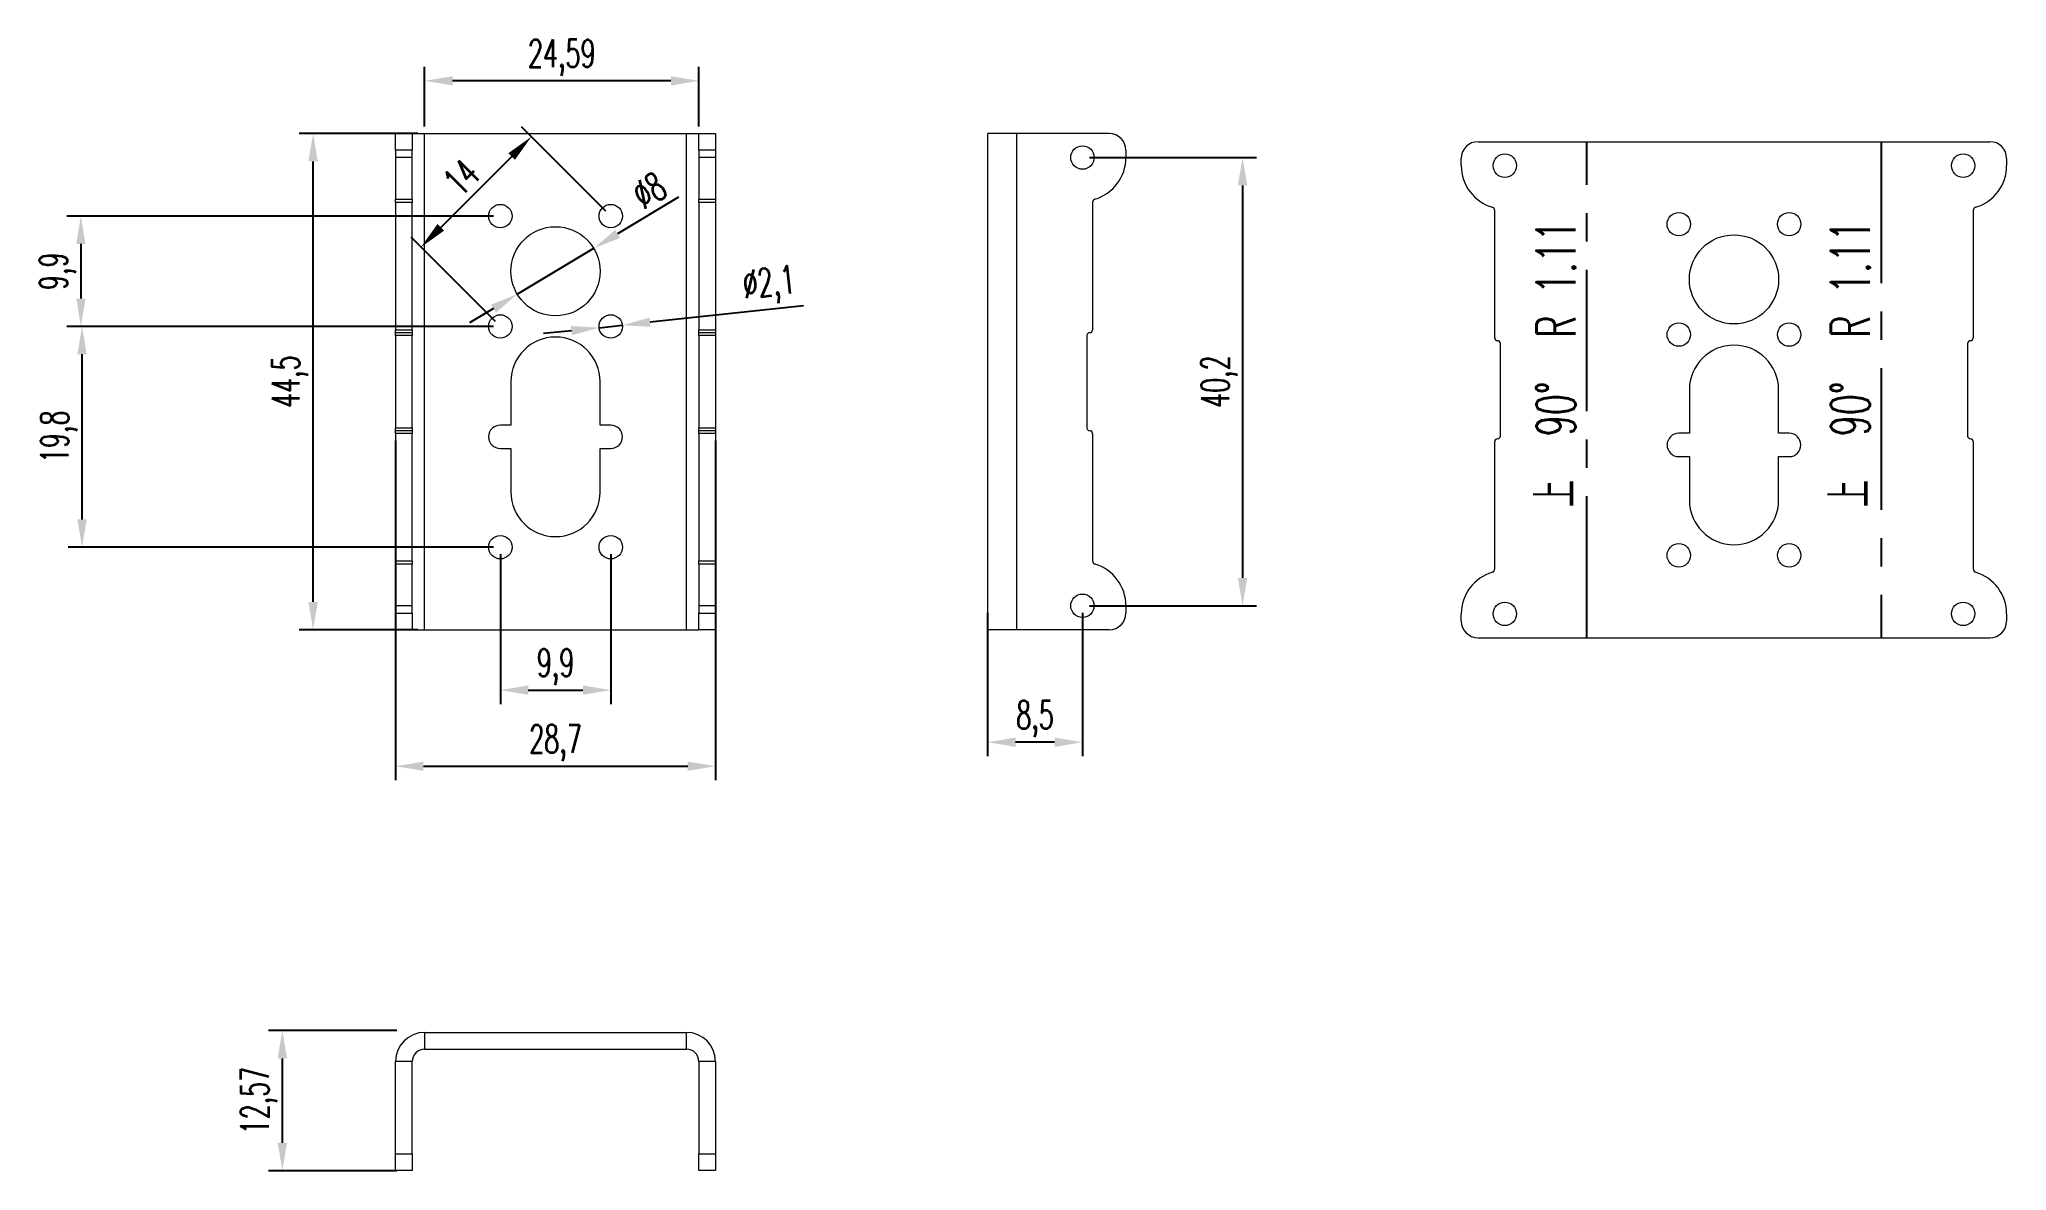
# Model space of a CAD drawing. Header units: millimetres. Extents: x -9 to 167, y 17 to 118.
import ezdxf

# ---------------------------------------------------------------- set-up
doc = ezdxf.new("R2010")
doc.units = ezdxf.units.MM
doc.linetypes.add('CENTERX2', pattern=[20.32, 12.7, -2.54, 2.54, -2.54])
doc.layers.add('图层1', color=150, linetype='Continuous')
doc.styles.add('SLDTEXTSTYLE5', font='TXT', dxfattribs={"width": 0.628571, "bigfont": 'bigfont'})
doc.styles.get("Standard").update_dxf_attribs({"font": 'arial.ttf'})
doc.dimstyles.new('ISO-25', dxfattribs={"dimtxt": 2.5, "dimasz": 2.5, "dimexe": 1.25, "dimexo": 0.625, "dimtad": 1, "dimtxsty": 'Standard', "dimcen": 2.5, "dimadec": 0, "dimazin": 0, "dimtfac": 1, "dimtmove": 0, "dimatfit": 3, "dimfxl": 1, "dimarcsym": 0})

# ---------------------------------------------------------------- blocks, each defined once
blk = doc.blocks.new('*D1')
at = {"layer": 'Defpoints', "color": 0, "transparency": 16777216}
for p in [(23, 82.73), (51.7, 82.73), (51.7, 52.89)]:
    blk.add_point(p, dxfattribs=at)
at = {"layer": '图层1', "color": 0, "lineweight": -2, "transparency": 16777216}
for p, q in [((23, 82.1), (23, 51.64)), ((51.7, 82.1), (51.7, 51.64)), ((25.5, 52.89), (49.2, 52.89))]:
    blk.add_line(p, q, dxfattribs=at)
at = {"layer": '图层1', "color": 0, "transparency": 16777216}
for points in [[(25.5, 53.3), (25.5, 52.47), (23, 52.89)], [(49.2, 53.3), (49.2, 52.47), (51.7, 52.89)]]:
    blk.add_solid(points, dxfattribs=at)
at = {"layer": '图层1', "color": 0, "transparency": 16777216, "insert": (37.35, 54.97), "char_height": 2.5, "attachment_point": 5, "style": 'SLDTEXTSTYLE5'}
blk.add_mtext('28,7', dxfattribs=at)
blk = doc.blocks.new('*D2')
at = {"layer": 'Defpoints', "color": 0, "transparency": 16777216}
for p in [(15.61, 109.63), (25.61, 109.63), (25.61, 65.13)]:
    blk.add_point(p, dxfattribs=at)
at = {"layer": '图层1', "color": 0, "lineweight": -2, "transparency": 16777216}
for p, q in [((24.99, 109.63), (14.36, 109.63)), ((15.61, 67.63), (15.61, 107.13)), ((24.99, 65.13), (14.36, 65.13))]:
    blk.add_line(p, q, dxfattribs=at)
at = {"layer": '图层1', "color": 0, "transparency": 16777216}
for points in [[(15.19, 107.13), (16.03, 107.13), (15.61, 109.63)], [(15.19, 67.63), (16.03, 67.63), (15.61, 65.13)]]:
    blk.add_solid(points, dxfattribs=at)
at = {"layer": '图层1', "color": 0, "transparency": 16777216, "insert": (13.53, 87.38), "char_height": 2.5, "attachment_point": 5, "rotation": 90, "style": 'SLDTEXTSTYLE5'}
blk.add_mtext('44,5', dxfattribs=at)
blk = doc.blocks.new('*D3')
at = {"layer": 'Defpoints', "color": 0, "transparency": 16777216}
for p in [(25.61, 114.36), (25.61, 109.63), (50.2, 109.63)]:
    blk.add_point(p, dxfattribs=at)
at = {"layer": '图层1', "color": 0, "lineweight": -2, "transparency": 16777216}
for p, q in [((25.61, 110.25), (25.61, 115.61)), ((50.2, 110.25), (50.2, 115.61)), ((47.7, 114.36), (28.11, 114.36))]:
    blk.add_line(p, q, dxfattribs=at)
at = {"layer": '图层1', "color": 0, "transparency": 16777216}
for points in [[(28.11, 114.77), (28.11, 113.94), (25.61, 114.36)], [(47.7, 114.77), (47.7, 113.94), (50.2, 114.36)]]:
    blk.add_solid(points, dxfattribs=at)
at = {"layer": '图层1', "color": 0, "transparency": 16777216, "insert": (37.91, 116.44), "char_height": 2.5, "attachment_point": 5, "style": 'SLDTEXTSTYLE5'}
blk.add_mtext('24,59', dxfattribs=at)
blk = doc.blocks.new('*D5')
at = {"layer": 'Defpoints', "color": 0, "transparency": 16777216}
for p in [(35.18, 109.34), (42.3, 102.23), (32.4, 92.33)]:
    blk.add_point(p, dxfattribs=at)
at = {"layer": '图层1', "color": 0, "lineweight": -2, "transparency": 16777216}
for p, q in [((41.86, 102.67), (34.3, 110.23)), ((27.05, 101.21), (33.42, 107.58)), ((31.96, 92.77), (24.4, 100.33))]:
    blk.add_line(p, q, dxfattribs=at)
at = {"layer": '图层1', "color": 0, "transparency": 16777216}
for points in [[(33.12, 107.87), (33.71, 107.28), (35.18, 109.34)], [(26.76, 101.51), (27.35, 100.92), (25.28, 99.44)]]:
    blk.add_solid(points, dxfattribs=at)
at = {"layer": '图层1', "color": 0, "transparency": 16777216, "insert": (28.91, 105.72), "char_height": 2.5, "attachment_point": 5, "rotation": 45, "style": 'SLDTEXTSTYLE5'}
blk.add_mtext('14', dxfattribs=at)
blk = doc.blocks.new('*D6')
at = {"layer": 'Defpoints', "color": 0, "transparency": 16777216}
for p in [(84.6, 107.48), (84.6, 67.28), (98.96, 67.28)]:
    blk.add_point(p, dxfattribs=at)
at = {"layer": '图层1', "color": 0, "lineweight": -2, "transparency": 16777216}
for p, q in [((85.23, 107.48), (100.21, 107.48)), ((98.96, 104.98), (98.96, 69.78)), ((85.23, 67.28), (100.21, 67.28))]:
    blk.add_line(p, q, dxfattribs=at)
at = {"layer": '图层1', "color": 0, "transparency": 16777216}
for points in [[(98.54, 104.98), (99.38, 104.98), (98.96, 107.48)], [(98.54, 69.78), (99.38, 69.78), (98.96, 67.28)]]:
    blk.add_solid(points, dxfattribs=at)
at = {"layer": '图层1', "color": 0, "transparency": 16777216, "insert": (96.88, 87.38), "char_height": 2.5, "attachment_point": 5, "rotation": 90, "style": 'SLDTEXTSTYLE5'}
blk.add_mtext('40,2', dxfattribs=at)
blk = doc.blocks.new('*D7')
at = {"layer": 'Defpoints', "color": 0, "transparency": 16777216}
for p in [(12.85, 29.18), (23.75, 29.18), (23.75, 16.61)]:
    blk.add_point(p, dxfattribs=at)
at = {"layer": '图层1', "color": 0, "lineweight": -2, "transparency": 16777216}
for p, q in [((23.13, 29.18), (11.6, 29.18)), ((12.85, 19.11), (12.85, 26.68)), ((23.13, 16.61), (11.6, 16.61))]:
    blk.add_line(p, q, dxfattribs=at)
at = {"layer": '图层1', "color": 0, "transparency": 16777216}
for points in [[(12.43, 26.68), (13.27, 26.68), (12.85, 29.18)], [(12.43, 19.11), (13.27, 19.11), (12.85, 16.61)]]:
    blk.add_solid(points, dxfattribs=at)
at = {"layer": '图层1', "color": 0, "transparency": 16777216, "insert": (10.77, 22.9), "char_height": 2.5, "attachment_point": 5, "rotation": 90, "style": 'SLDTEXTSTYLE5'}
blk.add_mtext('12,57', dxfattribs=at)
blk = doc.blocks.new('*D8')
at = {"layer": 'Defpoints', "color": 0, "transparency": 16777216}
for p in [(76.1, 67.28), (84.6, 67.28), (76.1, 55.04)]:
    blk.add_point(p, dxfattribs=at)
at = {"layer": '图层1', "color": 0, "lineweight": -2, "transparency": 16777216}
for p, q in [((76.1, 66.65), (76.1, 53.79)), ((84.6, 66.65), (84.6, 53.79)), ((82.1, 55.04), (78.6, 55.04))]:
    blk.add_line(p, q, dxfattribs=at)
at = {"layer": '图层1', "color": 0, "transparency": 16777216}
for points in [[(78.6, 55.46), (78.6, 54.62), (76.1, 55.04)], [(82.1, 55.46), (82.1, 54.62), (84.6, 55.04)]]:
    blk.add_solid(points, dxfattribs=at)
at = {"layer": '图层1', "color": 0, "transparency": 16777216, "insert": (80.35, 57.12), "char_height": 2.5, "attachment_point": 5, "style": 'SLDTEXTSTYLE5'}
blk.add_mtext('8,5', dxfattribs=at)
blk = doc.blocks.new('*D9')
at = {"layer": 'Defpoints', "color": 0, "transparency": 16777216}
for p in [(40.78, 99.34), (33.92, 95.22)]:
    blk.add_point(p, dxfattribs=at)
at = {"layer": '图层1', "color": 0, "lineweight": -2, "transparency": 16777216}
for p, q in [((48.38, 103.92), (42.92, 100.63)), ((33.92, 95.22), (40.78, 99.34)), ((31.78, 93.93), (29.64, 92.64))]:
    blk.add_line(p, q, dxfattribs=at)
at = {"layer": '图层1', "color": 0, "transparency": 16777216}
for points in [[(42.7, 100.99), (43.13, 100.27), (40.78, 99.34)], [(31.57, 94.28), (32, 93.57), (33.92, 95.22)]]:
    blk.add_solid(points, dxfattribs=at)
at = {"layer": '图层1', "color": 0, "transparency": 16777216, "insert": (45.75, 104.52), "char_height": 2.5, "attachment_point": 5, "rotation": 31.045, "style": 'SLDTEXTSTYLE5'}
blk.add_mtext('∅8', dxfattribs=at)
blk = doc.blocks.new('*D10')
at = {"layer": 'Defpoints', "color": 0, "transparency": 16777216}
for p in [(41.26, 92.22), (43.34, 92.44)]:
    blk.add_point(p, dxfattribs=at)
at = {"layer": '图层1', "color": 0, "lineweight": -2, "transparency": 16777216}
for p, q in [((59.58, 94.18), (45.83, 92.71)), ((38.77, 91.95), (36.28, 91.69)), ((41.26, 92.22), (43.34, 92.44))]:
    blk.add_line(p, q, dxfattribs=at)
at = {"layer": '图层1', "color": 0, "transparency": 16777216}
for points in [[(38.73, 92.37), (38.81, 91.54), (41.26, 92.22)], [(45.79, 93.12), (45.87, 92.29), (43.34, 92.44)]]:
    blk.add_solid(points, dxfattribs=at)
at = {"layer": '图层1', "color": 0, "transparency": 16777216, "insert": (56.53, 95.95), "char_height": 2.5, "attachment_point": 5, "rotation": 6.1033, "style": 'SLDTEXTSTYLE5'}
blk.add_mtext('∅2,1', dxfattribs=at)
blk = doc.blocks.new('*D11')
at = {"layer": 'Defpoints', "color": 0, "transparency": 16777216}
for p in [(32.4, 102.23), (-5.22, 92.33), (32.4, 92.33)]:
    blk.add_point(p, dxfattribs=at)
at = {"layer": '图层1', "color": 0, "lineweight": -2, "transparency": 16777216}
for p, q in [((31.78, 102.23), (-6.47, 102.23)), ((-5.22, 99.73), (-5.22, 94.83)), ((31.78, 92.33), (-6.47, 92.33))]:
    blk.add_line(p, q, dxfattribs=at)
at = {"layer": '图层1', "color": 0, "transparency": 16777216}
for points in [[(-5.63, 99.73), (-4.8, 99.73), (-5.22, 102.23)], [(-5.63, 94.83), (-4.8, 94.83), (-5.22, 92.33)]]:
    blk.add_solid(points, dxfattribs=at)
at = {"layer": '图层1', "color": 0, "transparency": 16777216, "insert": (-7.3, 97.28), "char_height": 2.5, "attachment_point": 5, "rotation": 90, "style": 'SLDTEXTSTYLE5'}
blk.add_mtext('9,9', dxfattribs=at)
blk = doc.blocks.new('*D12')
at = {"layer": 'Defpoints', "color": 0, "transparency": 16777216}
for p in [(-5.11, 92.33), (32.4, 92.33), (32.4, 72.53), (32.4, 72.53), (42.3, 72.53), (42.3, 59.71)]:
    blk.add_point(p, dxfattribs=at)
at = {"layer": '图层1', "color": 0, "lineweight": -2, "transparency": 16777216}
for p, q in [((31.78, 92.33), (-6.36, 92.33)), ((-5.11, 75.03), (-5.11, 89.83)), ((31.78, 72.53), (-6.36, 72.53)), ((32.4, 71.9), (32.4, 58.46)), ((42.3, 71.9), (42.3, 58.46)), ((34.9, 59.71), (39.8, 59.71))]:
    blk.add_line(p, q, dxfattribs=at)
at = {"layer": '图层1', "color": 0, "transparency": 16777216}
for points in [[(-5.53, 89.83), (-4.69, 89.83), (-5.11, 92.33)], [(-5.53, 75.03), (-4.69, 75.03), (-5.11, 72.53)], [(34.9, 60.13), (34.9, 59.29), (32.4, 59.71)], [(39.8, 60.13), (39.8, 59.29), (42.3, 59.71)]]:
    blk.add_solid(points, dxfattribs=at)
at = {"layer": '图层1', "color": 0, "transparency": 16777216, "insert": (-7.19, 82.43), "char_height": 2.5, "attachment_point": 5, "rotation": 90, "style": 'SLDTEXTSTYLE5'}
blk.add_mtext('19,8', dxfattribs=at)
at = {"layer": '图层1', "color": 0, "transparency": 16777216, "insert": (37.35, 61.79), "char_height": 2.5, "attachment_point": 5, "style": 'SLDTEXTSTYLE5'}
blk.add_mtext('9,9', dxfattribs=at)

msp = doc.modelspace()

# ---------------------------------------------------------------- linework, layer by layer
at = {"color": 7, "linetype": 'Continuous', "lineweight": 15}
for p, q in [((23, 109.629), (24.5, 109.629)), ((23, 108.129), (23, 109.629)), ((24.5, 109.629), (24.5, 108.129)), ((24.5, 109.629), (25.61, 109.629)), ((25.61, 65.129), (25.61, 109.629)), ((25.61, 109.629), (49.09, 109.629)), ((49.09, 65.129), (49.09, 109.629)), ((49.09, 109.629), (50.2, 109.629)), ((50.2, 109.629), (51.7, 109.629)), ((50.2, 108.129), (50.2, 109.629)), ((51.7, 109.629), (51.7, 108.129)), ((76.102, 65.129), (76.102, 109.629)), ((78.712, 109.629), (76.102, 109.629)), ((78.712, 65.129), (78.712, 109.629)), ((87.002, 109.629), (78.712, 109.629)), ((23, 108.129), (23, 107.479)), ((24.5, 108.129), (23, 108.129)), ((24.5, 107.479), (24.5, 108.129)), ((50.2, 108.129), (50.2, 107.479)), ((51.7, 108.129), (50.2, 108.129)), ((51.7, 108.129), (51.7, 107.479)), ((88.502, 108.129), (88.502, 107.479)), ((120.076, 108.902), (165.98, 108.902)), ((24.5, 107.479), (23, 107.479)), ((23, 107.479), (23, 103.742)), ((24.5, 103.742), (24.5, 107.479)), ((51.7, 107.479), (50.2, 107.479)), ((50.2, 107.479), (50.2, 103.742)), ((51.7, 107.479), (51.7, 103.742)), ((118.576, 106.752), (118.576, 107.402)), ((167.48, 107.402), (167.48, 106.752)), ((23, 103.742), (24.5, 103.742)), ((23, 103.454), (23, 103.742)), ((24.5, 103.454), (23, 103.454)), ((23, 103.454), (23, 92.029)), ((24.5, 103.742), (24.5, 103.454)), ((24.5, 92.029), (24.5, 103.454)), ((50.2, 103.742), (51.7, 103.742)), ((50.2, 103.454), (50.2, 103.742)), ((51.7, 103.454), (50.2, 103.454)), ((50.2, 103.454), (50.2, 92.029)), ((51.7, 103.742), (51.7, 103.454)), ((51.7, 103.454), (51.7, 92.029)), ((85.502, 103.454), (85.502, 92.029)), ((121.576, 91.302), (121.576, 102.727)), ((164.48, 102.727), (164.48, 91.302)), ((23, 92.029), (24.5, 92.029)), ((23, 91.779), (23, 92.029)), ((23, 91.779), (24.5, 91.779)), ((23, 91.529), (23, 91.779)), ((24.5, 92.029), (24.5, 91.779)), ((24.5, 91.779), (24.5, 91.529)), ((50.2, 92.029), (51.7, 92.029)), ((50.2, 91.779), (50.2, 92.029)), ((50.2, 91.779), (51.7, 91.779)), ((50.2, 91.529), (50.2, 91.779)), ((51.7, 92.029), (51.7, 91.779)), ((51.7, 91.779), (51.7, 91.529)), ((24.5, 91.529), (23, 91.529)), ((23, 91.529), (23, 83.229)), ((24.5, 83.229), (24.5, 91.529)), ((51.7, 91.529), (50.2, 91.529)), ((50.2, 91.529), (50.2, 83.229)), ((51.7, 91.529), (51.7, 83.229)), ((85.002, 91.529), (85.002, 83.229)), ((122.076, 82.502), (122.076, 90.802)), ((163.98, 90.802), (163.98, 82.502)), ((33.35, 87.379), (33.35, 83.479)), ((41.35, 83.479), (41.35, 87.379)), ((139.028, 86.652), (139.028, 82.752)), ((147.028, 82.752), (147.028, 86.652)), ((23, 83.229), (24.5, 83.229)), ((23, 82.979), (23, 83.229)), ((24.5, 82.979), (23, 82.979)), ((23, 82.729), (23, 82.979)), ((24.5, 83.229), (24.5, 82.979)), ((24.5, 82.979), (24.5, 82.729)), ((33.35, 83.479), (32.4, 83.479)), ((42.3, 83.479), (41.35, 83.479)), ((50.2, 83.229), (51.7, 83.229)), ((50.2, 82.979), (50.2, 83.229)), ((51.7, 82.979), (50.2, 82.979)), ((50.2, 82.729), (50.2, 82.979)), ((51.7, 83.229), (51.7, 82.979)), ((51.7, 82.979), (51.7, 82.729)), ((24.5, 82.729), (23, 82.729)), ((23, 82.729), (23, 71.304)), ((24.5, 71.304), (24.5, 82.729)), ((32.4, 81.379), (33.35, 81.379)), ((33.35, 81.379), (33.35, 77.479)), ((41.35, 77.479), (41.35, 81.379)), ((41.35, 81.379), (42.3, 81.379)), ((51.7, 82.729), (50.2, 82.729)), ((50.2, 82.729), (50.2, 71.304)), ((51.7, 82.729), (51.7, 71.304)), ((85.502, 82.729), (85.502, 71.304)), ((121.576, 70.577), (121.576, 82.002)), ((139.028, 82.752), (138.078, 82.752)), ((147.978, 82.752), (147.028, 82.752)), ((164.48, 82.002), (164.48, 70.577)), ((138.078, 80.652), (139.028, 80.652)), ((139.028, 80.652), (139.028, 76.753)), ((147.028, 76.753), (147.028, 80.652)), ((147.028, 80.652), (147.978, 80.652)), ((23, 71.304), (24.5, 71.304)), ((23, 71.016), (23, 71.304)), ((24.5, 71.016), (23, 71.016)), ((23, 71.016), (23, 67.279)), ((24.5, 71.304), (24.5, 71.016)), ((24.5, 67.279), (24.5, 71.016)), ((50.2, 71.304), (51.7, 71.304)), ((50.2, 71.016), (50.2, 71.304)), ((51.7, 71.016), (50.2, 71.016)), ((50.2, 71.016), (50.2, 67.279)), ((51.7, 71.304), (51.7, 71.016)), ((51.7, 71.016), (51.7, 67.279)), ((24.5, 67.279), (23, 67.279)), ((23, 67.279), (23, 66.629)), ((24.5, 66.629), (24.5, 67.279)), ((51.7, 67.279), (50.2, 67.279)), ((50.2, 67.279), (50.2, 66.629)), ((51.7, 67.279), (51.7, 66.629)), ((88.502, 67.279), (88.502, 66.629)), ((23, 66.629), (24.5, 66.629)), ((23, 65.129), (23, 66.629)), ((24.5, 66.629), (24.5, 65.129)), ((50.2, 66.629), (51.7, 66.629)), ((50.2, 65.129), (50.2, 66.629)), ((51.7, 66.629), (51.7, 65.129)), ((118.576, 65.902), (118.576, 66.552)), ((167.48, 66.552), (167.48, 65.902)), ((24.5, 65.129), (23, 65.129)), ((24.5, 65.129), (25.61, 65.129)), ((25.61, 65.129), (49.09, 65.129)), ((49.09, 65.129), (50.2, 65.129)), ((51.7, 65.129), (50.2, 65.129)), ((78.712, 65.129), (76.102, 65.129)), ((87.002, 65.129), (78.712, 65.129)), ((120.076, 64.402), (165.98, 64.402)), ((25.61, 29.014), (25.61, 27.514)), ((25.61, 29.014), (49.09, 29.014)), ((49.09, 27.514), (49.09, 29.014)), ((25.61, 27.514), (49.09, 27.514)), ((24.5, 26.404), (23, 26.404)), ((23, 18.114), (23, 26.404)), ((24.5, 18.114), (24.5, 26.404)), ((51.7, 26.404), (50.2, 26.404)), ((50.2, 26.404), (50.2, 18.114)), ((51.7, 26.404), (51.7, 18.114)), ((23, 18.114), (24.5, 18.114)), ((23, 16.614), (23, 18.114)), ((24.5, 18.114), (24.5, 16.614)), ((50.2, 18.114), (51.7, 18.114)), ((50.2, 16.614), (50.2, 18.114)), ((51.7, 18.114), (51.7, 16.614)), ((24.5, 16.614), (23, 16.614)), ((51.7, 16.614), (50.2, 16.614))]:
    msp.add_line(p, q, dxfattribs=at)
at = {"color": 7, "linetype": 'CENTERX2'}
for p, q in [((129.827, 64.402), (129.827, 108.902)), ((156.229, 108.902), (156.229, 64.402))]:
    msp.add_line(p, q, dxfattribs=at)
at = {"color": 7, "linetype": 'Continuous', "lineweight": 15}
for centre, radius in [((84.602, 107.479), 1.05), ((122.476, 106.752), 1.05), ((163.58, 106.752), 1.05), ((32.4, 102.228), 1.05), ((42.3, 102.228), 1.05), ((138.078, 101.501), 1.05), ((147.978, 101.501), 1.05), ((37.35, 97.278), 4), ((143.028, 96.552), 4), ((32.4, 92.329), 1.05), ((42.3, 92.329), 1.05), ((138.078, 91.602), 1.05), ((147.978, 91.602), 1.05), ((32.4, 72.53), 1.05), ((42.3, 72.53), 1.05), ((138.078, 71.803), 1.05), ((147.978, 71.803), 1.05), ((84.602, 67.279), 1.05), ((122.476, 66.552), 1.05), ((163.58, 66.552), 1.05)]:
    msp.add_circle(centre, radius, dxfattribs=at)
for centre, radius, start, end in [((87.002, 108.129), 1.5, 0, 90), ((120.076, 107.402), 1.5, 90, 180), ((165.98, 107.402), 1.5, 0, 90), ((84.602, 107.479), 3.9, 286.60155, 0), ((122.476, 106.752), 3.9, 180, 253.39845), ((163.58, 106.752), 3.9, 286.60155, 0), ((85.802, 103.454), 0.3, 106.60155, 180), ((121.276, 102.727), 0.3, 0, 73.39845), ((164.78, 102.727), 0.3, 106.60155, 180), ((85.252, 91.529), 0.25, 90, 180), ((85.252, 92.029), 0.25, 270, 0), ((37.35, 87.379), 4, 0, 180), ((121.826, 91.302), 0.25, 180, 270), ((121.826, 90.802), 0.25, 0, 90), ((143.028, 86.652), 4, 0, 180), ((164.23, 90.802), 0.25, 90, 180), ((164.23, 91.302), 0.25, 270, 0), ((32.4, 82.429), 1.05, 90, 270), ((42.3, 82.429), 1.05, 270, 90), ((85.252, 83.229), 0.25, 180, 270), ((85.252, 82.729), 0.25, 0, 90), ((121.826, 82.002), 0.25, 90, 180), ((121.826, 82.502), 0.25, 270, 0), ((138.078, 81.702), 1.05, 90, 270), ((147.978, 81.702), 1.05, 270, 90), ((164.23, 82.502), 0.25, 180, 270), ((164.23, 82.002), 0.25, 0, 90), ((37.35, 77.479), 4, 180, 0), ((143.028, 76.753), 4, 180, 0), ((85.802, 71.304), 0.3, 180, 253.39845), ((84.602, 67.279), 3.9, 0, 73.39845), ((121.276, 70.577), 0.3, 286.60155, 0), ((164.78, 70.577), 0.3, 180, 253.39845), ((122.476, 66.552), 3.9, 106.60155, 180), ((163.58, 66.552), 3.9, 0, 73.39845), ((87.002, 66.629), 1.5, 270, 0), ((120.076, 65.902), 1.5, 180, 270), ((165.98, 65.902), 1.5, 270, 0), ((25.61, 26.404), 2.61, 90, 180), ((49.09, 26.404), 2.61, 0, 90), ((25.61, 26.404), 1.11, 90, 180), ((49.09, 26.404), 1.11, 0, 90)]:
    msp.add_arc(centre, radius, start, end, dxfattribs=at)

# ---------------------------------------------------------------- texts
at = {"color": 7, "linetype": 'Continuous', "lineweight": 0, "char_height": 3.5, "attachment_point": 2, "rotation": 90, "style": 'SLDTEXTSTYLE5'}
for insert in [(125.31, 88.999), (151.711, 88.999)]:
    msp.add_mtext('上  90°  R 1.11', dxfattribs=dict(at, insert=insert))

# ---------------------------------------------------------------- dimensions: what is measured, and where the dimension line sits
at = {"layer": '图层1'}
for base, p1, p2, picture, middle in [((25.61, 114.356), (50.2, 109.629), (25.61, 109.629), '*D3', (37.905, 116.439)), ((42.3, 59.709), (32.4, 72.53), (42.3, 72.53), '*D12', (37.35, 61.792)), ((51.7, 52.888), (23, 82.729), (51.7, 82.729), '*D1', (37.35, 54.971)), ((76.102, 55.041), (84.602, 67.279), (76.102, 67.279), '*D8', (80.352, 57.124))]:
    dim = msp.add_linear_dim(base=base, p1=p1, p2=p2, dimstyle='ISO-25', override={"dimtxsty": 'SLDTEXTSTYLE5'}, dxfattribs=at)
    dim.commit()
    dim.dimension.update_dxf_attribs({"geometry": picture, "text_midpoint": middle})
for base, p1, p2, picture, middle in [((15.609, 109.629), (25.61, 65.129), (25.61, 109.629), '*D2', (13.526, 87.379)), ((98.961, 67.279), (84.602, 107.479), (84.602, 67.279), '*D6', (96.878, 87.379)), ((-5.217, 92.329), (32.4, 102.228), (32.4, 92.329), '*D11', (-7.3, 97.278)), ((-5.111, 92.329), (32.4, 72.53), (32.4, 92.329), '*D12', (-7.195, 82.429)), ((12.852, 29.184), (23.75, 16.614), (23.75, 29.184), '*D7', (10.768, 22.899))]:
    dim = msp.add_linear_dim(base=base, p1=p1, p2=p2, angle=90, dimstyle='ISO-25', override={"dimtxsty": 'SLDTEXTSTYLE5'}, dxfattribs=at)
    dim.commit()
    dim.dimension.update_dxf_attribs({"geometry": picture, "text_midpoint": middle})
dim = msp.add_aligned_dim(p1=(32.4, 92.329), p2=(42.3, 102.228), distance=10.063, dimstyle='ISO-25', override={"dimtxsty": 'SLDTEXTSTYLE5'}, dxfattribs=at)
dim.commit()
dim.dimension.update_dxf_attribs({"geometry": '*D5', "text_midpoint": (28.909, 105.72)})
dim = msp.add_diameter_dim_2p(p1=(33.923, 95.216), p2=(40.777, 99.341), dimstyle='ISO-25', override={"dimtxsty": 'SLDTEXTSTYLE5'}, dxfattribs=at)
dim.commit()
dim.dimension.update_dxf_attribs({"geometry": '*D9', "text_midpoint": (45.752, 104.524)})
dim = msp.add_diameter_dim_2p(p1=(41.256, 92.217), p2=(43.344, 92.44), dimstyle='ISO-25', override={"dimtxsty": 'SLDTEXTSTYLE5'}, dxfattribs=at)
dim.commit()
dim.dimension.update_dxf_attribs({"geometry": '*D10', "text_midpoint": (56.748, 93.874), "dimtype": 163})

doc.saveas('drawing.dxf')
